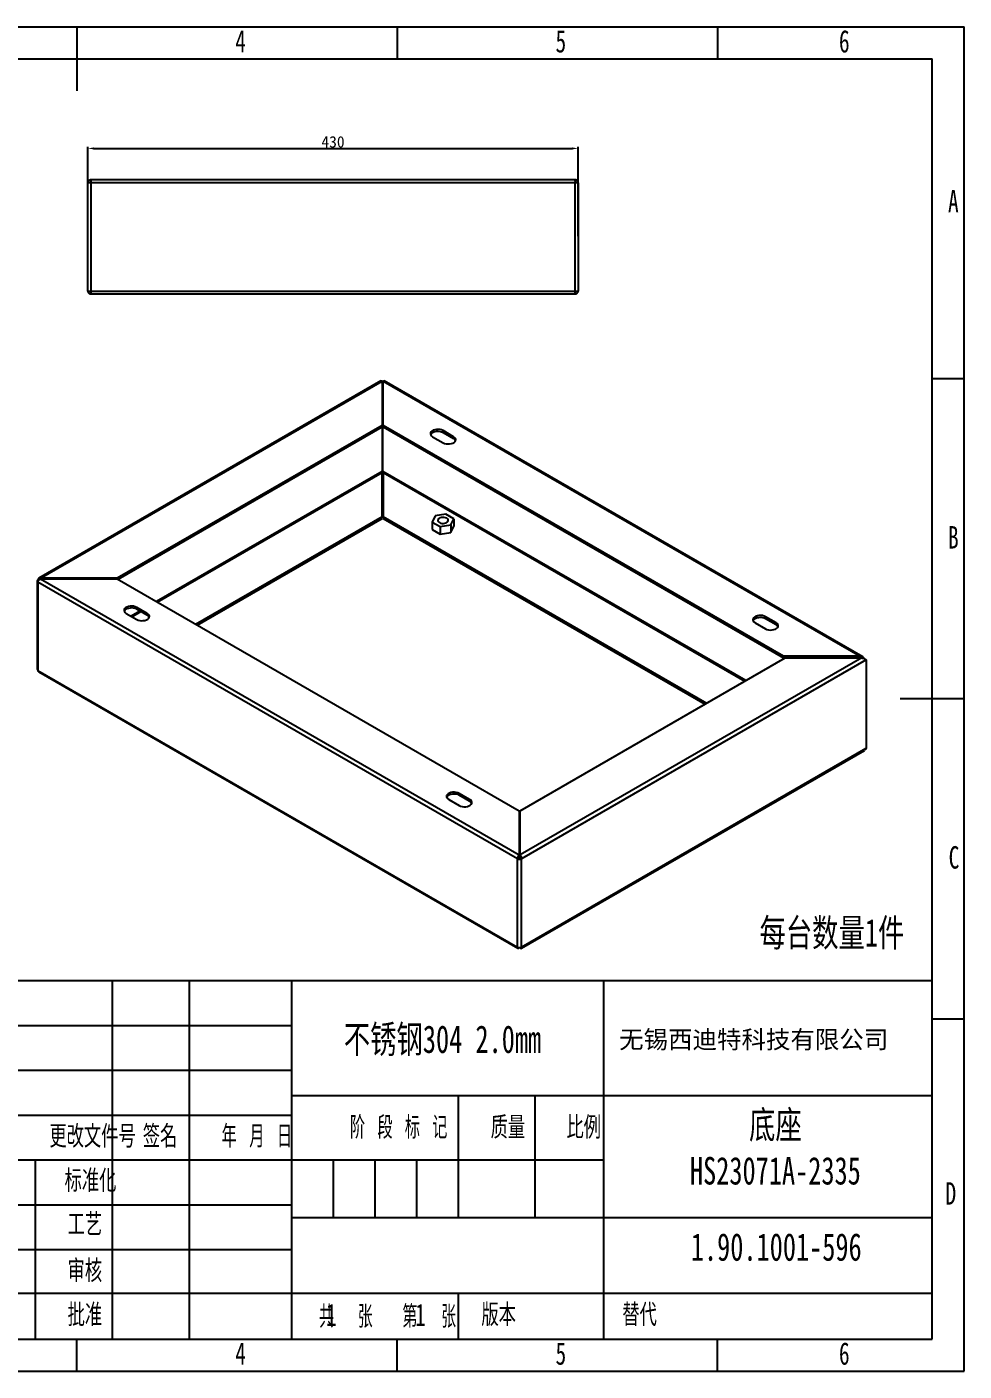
# Model space of a CAD drawing. Header units: millimetres. Extents: x -14348 to 6039, y -1826 to 2921.
# Drawn here: x 3991 to 4813, y -1826 to -646 of the extents above; entities that cross this region are included whole.
import ezdxf

# ---------------------------------------------------------------- set-up
doc = ezdxf.new("R2010")
doc.units = ezdxf.units.MM
doc.layers.add('图框', color=7, linetype='Continuous')
doc.layers.add('标注', color=3, linetype='Continuous')
doc.layers.add('文字层', color=3, linetype='Continuous', lineweight=25)
doc.styles.add('SLDTEXTSTYLE0', font='TXT', dxfattribs={"width": 0.7, "bigfont": 'bigfont'})
doc.styles.add('SLDTEXTSTYLE1', font='TXT', dxfattribs={"width": 0.6, "bigfont": 'bigfont'})
doc.styles.add('SLDTEXTSTYLE2', font='TXT', dxfattribs={"width": 0.614286, "bigfont": 'bigfont'})
doc.styles.add('SLDTEXTSTYLE3', font='TXT', dxfattribs={"width": 0.62, "bigfont": 'bigfont'})
doc.styles.add('SLDTEXTSTYLE5', font='TXT', dxfattribs={"width": 0.7})
doc.dimstyles.new('ISO-25', dxfattribs={"dimtxt": 10, "dimasz": 5, "dimexe": 1.25, "dimexo": 0.625, "dimtad": 1, "dimdsep": 46, "dimtxsty": 'Standard', "dimcen": 2.5, "dimadec": 0, "dimazin": 0, "dimtfac": 1, "dimtmove": 0, "dimatfit": 3, "dimfxl": 1, "dimarcsym": 0})

# ---------------------------------------------------------------- blocks, each defined once
blk = doc.blocks.new('*D119')
at = {"layer": 'Defpoints', "color": 0, "transparency": 16777216}
for p in [(4474, -753), (4044, -830.6), (4474, -830.6)]:
    blk.add_point(p, dxfattribs=at)
at = {"layer": '标注', "color": 0, "lineweight": -2, "transparency": 16777216}
for p, q in [((4044, -830), (4044, -751.7)), ((4049, -753), (4469, -753)), ((4474, -830), (4474, -751.7))]:
    blk.add_line(p, q, dxfattribs=at)
at = {"layer": '标注', "color": 0, "transparency": 16777216}
for points in [[(4049, -752.1), (4049, -753.8), (4044, -753)], [(4469, -752.1), (4469, -753.8), (4474, -753)]]:
    blk.add_solid(points, dxfattribs=at)
at = {"layer": '标注', "color": 0, "transparency": 16777216, "insert": (4259, -747.3), "char_height": 10, "attachment_point": 5}
blk.add_mtext('430', dxfattribs=at)

msp = doc.modelspace()

# ---------------------------------------------------------------- linework, layer by layer
at = {"color": 7, "linetype": 'Continuous', "lineweight": 25}
for p, q in [((4043.975, -878.117), (4043.975, -783.117)), ((4046.475, -783.117), (4043.975, -783.117)), ((4046.56, -782.653), (4046.262, -782.67)), ((4046.475, -780.617), (4046.475, -782.617)), ((4047.182, -780.617), (4046.475, -780.617)), ((4046.475, -783.117), (4046.475, -878.117)), ((4471.475, -783.117), (4046.475, -783.117)), ((4470.768, -780.617), (4047.182, -780.617)), ((4471.475, -780.617), (4470.768, -780.617)), ((4471.475, -780.617), (4471.475, -782.617)), ((4471.475, -878.117), (4471.475, -783.117)), ((4473.975, -783.117), (4471.475, -783.117)), ((4473.975, -783.117), (4473.975, -878.117)), ((4043.975, -878.117), (4046.475, -878.117)), ((4046.237, -878.548), (4046.557, -878.571)), ((4046.475, -878.117), (4471.475, -878.117)), ((4046.475, -880.617), (4046.475, -878.617)), ((4046.475, -880.617), (4047.182, -880.617)), ((4047.182, -880.617), (4470.768, -880.617)), ((4470.768, -880.617), (4471.475, -880.617)), ((4471.475, -878.117), (4473.975, -878.117)), ((4471.475, -880.617), (4471.475, -878.617)), ((4300.983, -957.002), (4000.963, -1130.2)), ((4002.463, -1130.18), (4301.983, -957.271)), ((4301.983, -957.271), (4301.983, -996.05)), ((4301.983, -958.904), (4302.129, -958.819)), ((4302.129, -958.819), (4302.129, -1036.391)), ((4302.837, -958.819), (4302.983, -958.904)), ((4302.837, -1036.391), (4302.837, -958.819)), ((4302.983, -957.271), (4721.227, -1198.717)), ((4302.983, -996.05), (4302.983, -957.271)), ((4723.609, -1199.248), (4303.983, -957.003)), ((4301.983, -996.05), (4069.638, -1130.18)), ((4301.983, -997.683), (4070.552, -1131.285)), ((4301.983, -997.683), (4301.983, -996.05)), ((4654.051, -1198.717), (4302.983, -996.05)), ((4302.983, -996.05), (4302.983, -997.683)), ((4654.051, -1200.351), (4302.983, -997.683)), ((4364.708, -1005.966), (4355.516, -1000.66)), ((4355.516, -1002.293), (4355.516, -1000.66)), ((4355.516, -1002.293), (4364.708, -1007.599)), ((4346.324, -1005.966), (4355.516, -1011.273)), ((4364.708, -1007.599), (4364.708, -1005.966)), ((4302.129, -1036.391), (4104.151, -1150.681)), ((4104.858, -1151.089), (4301.983, -1037.292)), ((4301.983, -1076.071), (4301.983, -1037.292)), ((4621.023, -1220.076), (4302.837, -1036.391)), ((4302.983, -1037.292), (4302.983, -1076.071)), ((4302.983, -1037.292), (4620.316, -1220.484)), ((4138.446, -1170.479), (4301.983, -1076.071)), ((4139.86, -1171.296), (4301.983, -1077.704)), ((4301.983, -1077.704), (4301.983, -1076.071)), ((4302.983, -1076.071), (4586.729, -1239.874)), ((4302.983, -1076.071), (4302.983, -1077.704)), ((4302.983, -1077.704), (4585.314, -1240.69)), ((4348.576, -1075.449), (4346.036, -1080.922)), ((4346.036, -1080.922), (4352.976, -1084.928)), ((4346.036, -1080.922), (4346.036, -1087.454)), ((4358.056, -1073.982), (4348.576, -1075.449)), ((4352.976, -1084.928), (4362.456, -1083.462)), ((4352.976, -1084.928), (4352.976, -1091.46)), ((4364.997, -1077.989), (4358.056, -1073.982)), ((4362.456, -1083.462), (4364.997, -1077.989)), ((4362.456, -1083.462), (4362.456, -1089.994)), ((4362.456, -1089.994), (4364.997, -1084.521)), ((4364.997, -1077.989), (4364.997, -1084.521)), ((4346.036, -1087.454), (4352.976, -1091.46)), ((4352.976, -1091.46), (4362.456, -1089.994)), ((3999.463, -1132.51), (3999.463, -1210.081)), ((4000.978, -1131.941), (4000.195, -1131.489)), ((4002.463, -1130.18), (4002.463, -1130.757)), ((4069.638, -1130.18), (4002.463, -1130.18)), ((4002.463, -1130.757), (4422.191, -1373.061)), ((4002.463, -1130.757), (4069.638, -1130.757)), ((4069.638, -1130.18), (4069.638, -1130.757)), ((4069.638, -1130.757), (4422.191, -1334.282)), ((4420.923, -1376.412), (4000.195, -1133.53)), ((4000.195, -1133.53), (4000.195, -1211.102)), ((4096.008, -1161.084), (4086.815, -1155.777)), ((4086.815, -1157.41), (4086.815, -1155.777)), ((4077.623, -1161.084), (4086.815, -1166.391)), ((4089.655, -1159.049), (4081.877, -1163.54)), ((4082.584, -1163.948), (4090.362, -1159.458)), ((4096.008, -1162.717), (4086.815, -1157.41)), ((4096.008, -1162.717), (4096.008, -1161.084)), ((4647.551, -1169.248), (4638.359, -1163.941)), ((4638.359, -1165.574), (4638.359, -1163.941)), ((4638.359, -1165.574), (4647.551, -1170.881)), ((4629.166, -1169.248), (4638.359, -1174.555)), ((4647.551, -1170.881), (4647.551, -1169.248)), ((4722.712, -1200.152), (4423.191, -1373.061)), ((4423.191, -1334.282), (4655.536, -1200.152)), ((4726.747, -1201.905), (4424.459, -1376.412)), ((4721.227, -1198.717), (4654.051, -1198.717)), ((4654.051, -1200.351), (4654.051, -1198.717)), ((4655.192, -1200.351), (4654.051, -1200.351)), ((4655.536, -1200.152), (4722.712, -1200.152)), ((4721.227, -1198.717), (4721.227, -1200.152)), ((4726.747, -1201.905), (4726.747, -1279.476)), ((4000.195, -1211.102), (4420.923, -1453.983)), ((4000.963, -1212.391), (4421.191, -1454.984)), ((4424.191, -1454.983), (4725.094, -1281.276)), ((4424.459, -1453.983), (4726.747, -1279.476)), ((4378.851, -1324.366), (4369.658, -1319.059)), ((4369.658, -1320.692), (4369.658, -1319.059)), ((4378.851, -1325.999), (4369.658, -1320.692)), ((4360.466, -1324.366), (4369.658, -1329.672)), ((4378.851, -1325.999), (4378.851, -1324.366)), ((4422.191, -1334.282), (4422.191, -1373.061)), ((4423.191, -1373.061), (4423.191, -1334.282)), ((4422.338, -1375.595), (4420.923, -1376.412)), ((4420.923, -1453.983), (4420.923, -1376.412)), ((4422.191, -1373.061), (4422.191, -1374.694)), ((4423.045, -1375.595), (4424.459, -1376.412)), ((4423.191, -1373.061), (4423.191, -1374.694)), ((4424.459, -1453.983), (4424.459, -1376.412)), ((4422.191, -1454.715), (4422.191, -1454.377)), ((4423.191, -1454.715), (4423.191, -1454.377))]:
    msp.add_line(p, q, dxfattribs=at)
at = {"color": 7, "linetype": 'Continuous', "lineweight": 25, "flags": 128}
for points in [[(4355.516, -1000.66), (4354.283, -1000.102), (4352.854, -999.731), (4351.312, -999.568), (4349.748, -999.622), (4348.252, -999.891), (4346.911, -1000.359), (4345.803, -1000.999), (4344.992, -1001.773), (4344.526, -1002.637), (4344.432, -1003.54), (4344.714, -1004.429), (4345.357, -1005.254), (4346.324, -1005.966)], [(4344.576, -1004.13), (4344.992, -1003.406), (4345.803, -1002.632), (4346.911, -1001.992), (4348.252, -1001.524), (4349.748, -1001.255), (4351.312, -1001.201), (4352.854, -1001.364), (4354.283, -1001.735), (4355.516, -1002.293)], [(4355.516, -1011.273), (4356.75, -1011.831), (4358.178, -1012.202), (4359.72, -1012.365), (4361.284, -1012.311), (4362.78, -1012.041), (4364.121, -1011.574), (4365.229, -1010.934), (4366.04, -1010.16), (4366.506, -1009.296), (4366.6, -1008.393), (4366.318, -1007.503), (4365.675, -1006.678), (4364.708, -1005.966)], [(4352.263, -1081.333), (4353.311, -1081.786), (4354.538, -1082.05), (4355.844, -1082.104), (4357.124, -1081.943), (4358.273, -1081.581), (4359.199, -1081.046), (4359.826, -1080.383), (4360.104, -1079.644), (4360.011, -1078.891), (4359.553, -1078.182), (4358.769, -1077.577), (4357.721, -1077.124), (4356.494, -1076.86), (4355.188, -1076.806), (4353.909, -1076.967), (4352.759, -1077.329), (4351.834, -1077.864), (4351.206, -1078.527), (4350.928, -1079.266), (4351.021, -1080.02), (4351.479, -1080.728), (4352.263, -1081.333)], [(4086.815, -1155.777), (4085.582, -1155.219), (4084.153, -1154.848), (4082.612, -1154.685), (4081.048, -1154.74), (4079.552, -1155.009), (4078.211, -1155.477), (4077.103, -1156.116), (4076.292, -1156.891), (4075.826, -1157.754), (4075.731, -1158.657), (4076.014, -1159.547), (4076.657, -1160.372), (4077.623, -1161.084)], [(4086.815, -1157.41), (4085.582, -1156.852), (4084.153, -1156.481), (4082.612, -1156.318), (4081.048, -1156.373), (4079.552, -1156.642), (4078.211, -1157.11), (4077.103, -1157.75), (4076.292, -1158.524), (4075.875, -1159.247)], [(4086.815, -1166.391), (4088.049, -1166.948), (4089.478, -1167.32), (4091.019, -1167.483), (4092.583, -1167.428), (4094.079, -1167.159), (4095.42, -1166.691), (4096.528, -1166.051), (4097.339, -1165.277), (4097.805, -1164.414), (4097.9, -1163.511), (4097.617, -1162.621), (4096.974, -1161.796), (4096.008, -1161.084)], [(4638.359, -1163.941), (4637.125, -1163.383), (4635.696, -1163.012), (4634.155, -1162.849), (4632.591, -1162.904), (4631.095, -1163.173), (4629.754, -1163.641), (4628.646, -1164.281), (4627.835, -1165.055), (4627.369, -1165.918), (4627.274, -1166.821), (4627.557, -1167.711), (4628.2, -1168.536), (4629.166, -1169.248)], [(4627.418, -1167.411), (4627.835, -1166.688), (4628.646, -1165.914), (4629.754, -1165.274), (4631.095, -1164.806), (4632.591, -1164.537), (4634.155, -1164.482), (4635.696, -1164.645), (4637.125, -1165.017), (4638.359, -1165.574)], [(4638.359, -1174.555), (4639.592, -1175.113), (4641.021, -1175.484), (4642.562, -1175.647), (4644.127, -1175.592), (4645.623, -1175.323), (4646.964, -1174.855), (4648.072, -1174.215), (4648.882, -1173.441), (4649.348, -1172.578), (4649.443, -1171.675), (4649.161, -1170.785), (4648.518, -1169.96), (4647.551, -1169.248)], [(4369.658, -1319.059), (4368.425, -1318.501), (4366.996, -1318.13), (4365.454, -1317.967), (4363.89, -1318.021), (4362.394, -1318.29), (4361.053, -1318.758), (4359.945, -1319.398), (4359.135, -1320.172), (4358.668, -1321.036), (4358.574, -1321.939), (4358.856, -1322.829), (4359.499, -1323.653), (4360.466, -1324.366)], [(4369.658, -1320.692), (4368.425, -1320.134), (4366.996, -1319.763), (4365.454, -1319.6), (4363.89, -1319.654), (4362.394, -1319.924), (4361.053, -1320.391), (4359.945, -1321.031), (4359.135, -1321.805), (4358.718, -1322.529)], [(4369.658, -1329.672), (4370.892, -1330.23), (4372.321, -1330.601), (4373.862, -1330.764), (4375.426, -1330.71), (4376.922, -1330.441), (4378.263, -1329.973), (4379.371, -1329.333), (4380.182, -1328.559), (4380.648, -1327.695), (4380.743, -1326.792), (4380.46, -1325.903), (4379.817, -1325.078), (4378.851, -1324.366)]]:
    msp.add_lwpolyline(points, dxfattribs=at)
at = {"color": 7, "linetype": 'Continuous', "lineweight": 25}
for centre, radius, start, end in [((4302.483, -961.863), 4.283, 83.296064, 96.703936), ((4302.483, -959.501), 0.769, 62.609672, 117.390328), ((4363.07, -1010.909), 3.693, 23.502354, 63.661522), ((4302.483, -1037.073), 0.769, 62.609672, 117.390328), ((4000.582, -1132.51), 1.092, 110.783421, 249.216579), ((4094.369, -1166.026), 3.693, 23.502354, 63.661522), ((4645.913, -1174.19), 3.693, 23.502354, 63.661522), ((4000.714, -1209.957), 1.257, 185.694799, 245.625342), ((4377.212, -1329.308), 3.693, 23.502354, 63.661522), ((4422.691, -1373), 3.843, 242.609672, 297.390328), ((4422.691, -1374.913), 0.769, 242.609672, 297.390328), ((4422.691, -1450.571), 3.843, 242.609672, 297.390328)]:
    msp.add_arc(centre, radius, start, end, dxfattribs=at)
for points, knots in [([(4046.475, -780.617), (4046.31, -780.617), (4046.147, -780.633), (4045.828, -780.697), (4045.67, -780.745), (4045.367, -780.87), (4045.223, -780.947), (4044.952, -781.128), (4044.823, -781.233), (4044.592, -781.464), (4044.489, -781.59), (4044.306, -781.862), (4044.228, -782.008), (4044.041, -782.459), (4043.975, -782.787), (4043.975, -783.117)], [0, 0, 0, 0, 0.125, 0.125, 0.25, 0.25, 0.375, 0.375, 0.5, 0.5, 0.625, 0.625, 0.75, 0.75, 1, 1, 1, 1]), ([(4046.475, -782.617), (4046.344, -782.617), (4046.214, -782.671), (4046.029, -782.856), (4045.975, -782.986), (4045.975, -783.117)], [0, 0, 0, 0, 0.5, 0.5, 1, 1, 1, 1]), ([(4046.475, -783.117), (4046.505, -782.952), (4046.534, -782.79), (4046.592, -782.47), (4046.622, -782.312), (4046.681, -782.009), (4046.71, -781.865), (4046.769, -781.594), (4046.799, -781.465), (4046.858, -781.235), (4046.887, -781.131), (4046.946, -780.949), (4046.976, -780.871), (4047.063, -780.683), (4047.123, -780.617), (4047.182, -780.617)], [0, 0, 0, 0, 0.125, 0.125, 0.25, 0.25, 0.375, 0.375, 0.5, 0.5, 0.625, 0.625, 0.75, 0.75, 1, 1, 1, 1]), ([(4470.768, -780.617), (4470.798, -780.617), (4470.827, -780.633), (4470.885, -780.697), (4470.915, -780.745), (4470.974, -780.87), (4471.003, -780.947), (4471.062, -781.128), (4471.092, -781.233), (4471.151, -781.464), (4471.18, -781.59), (4471.239, -781.862), (4471.268, -782.008), (4471.356, -782.459), (4471.415, -782.787), (4471.475, -783.117)], [0, 0, 0, 0, 0.125, 0.125, 0.25, 0.25, 0.375, 0.375, 0.5, 0.5, 0.625, 0.625, 0.75, 0.75, 1, 1, 1, 1]), ([(4473.975, -783.117), (4473.975, -782.952), (4473.959, -782.79), (4473.895, -782.47), (4473.847, -782.312), (4473.722, -782.009), (4473.645, -781.865), (4473.464, -781.594), (4473.359, -781.465), (4473.128, -781.235), (4473.002, -781.131), (4472.73, -780.949), (4472.584, -780.871), (4472.133, -780.683), (4471.805, -780.617), (4471.475, -780.617)], [0, 0, 0, 0, 0.125, 0.125, 0.25, 0.25, 0.375, 0.375, 0.5, 0.5, 0.625, 0.625, 0.75, 0.75, 1, 1, 1, 1]), ([(4471.975, -783.117), (4471.975, -782.986), (4471.921, -782.856), (4471.736, -782.671), (4471.606, -782.617), (4471.475, -782.617)], [0, 0, 0, 0, 0.5, 0.5, 1, 1, 1, 1]), ([(4043.975, -878.117), (4043.975, -878.282), (4043.991, -878.444), (4044.055, -878.764), (4044.102, -878.922), (4044.228, -879.225), (4044.305, -879.369), (4044.486, -879.64), (4044.591, -879.769), (4044.822, -880), (4044.948, -880.103), (4045.22, -880.285), (4045.366, -880.364), (4045.817, -880.551), (4046.145, -880.617), (4046.475, -880.617)], [0, 0, 0, 0, 0.125, 0.125, 0.25, 0.25, 0.375, 0.375, 0.5, 0.5, 0.625, 0.625, 0.75, 0.75, 1, 1, 1, 1]), ([(4045.975, -878.117), (4045.975, -878.248), (4046.029, -878.378), (4046.214, -878.563), (4046.344, -878.617), (4046.475, -878.617)], [0, 0, 0, 0, 0.5, 0.5, 1, 1, 1, 1]), ([(4047.182, -880.617), (4047.152, -880.617), (4047.123, -880.601), (4047.064, -880.537), (4047.035, -880.49), (4046.976, -880.364), (4046.947, -880.287), (4046.888, -880.106), (4046.858, -880.001), (4046.799, -879.77), (4046.77, -879.644), (4046.711, -879.372), (4046.681, -879.226), (4046.593, -878.775), (4046.534, -878.447), (4046.475, -878.117)], [0, 0, 0, 0, 0.125, 0.125, 0.25, 0.25, 0.375, 0.375, 0.5, 0.5, 0.625, 0.625, 0.75, 0.75, 1, 1, 1, 1]), ([(4471.475, -878.117), (4471.445, -878.282), (4471.416, -878.444), (4471.357, -878.764), (4471.328, -878.922), (4471.269, -879.225), (4471.239, -879.369), (4471.181, -879.64), (4471.151, -879.769), (4471.092, -880), (4471.063, -880.103), (4471.004, -880.285), (4470.974, -880.364), (4470.886, -880.551), (4470.827, -880.617), (4470.768, -880.617)], [0, 0, 0, 0, 0.125, 0.125, 0.25, 0.25, 0.375, 0.375, 0.5, 0.5, 0.625, 0.625, 0.75, 0.75, 1, 1, 1, 1]), ([(4471.475, -880.617), (4471.64, -880.617), (4471.802, -880.601), (4472.122, -880.537), (4472.28, -880.49), (4472.583, -880.364), (4472.727, -880.287), (4472.998, -880.106), (4473.127, -880.001), (4473.357, -879.77), (4473.461, -879.644), (4473.643, -879.372), (4473.721, -879.226), (4473.909, -878.775), (4473.975, -878.447), (4473.975, -878.117)], [0, 0, 0, 0, 0.125, 0.125, 0.25, 0.25, 0.375, 0.375, 0.5, 0.5, 0.625, 0.625, 0.75, 0.75, 1, 1, 1, 1]), ([(4471.475, -878.617), (4471.606, -878.617), (4471.736, -878.563), (4471.921, -878.378), (4471.975, -878.248), (4471.975, -878.117)], [0, 0, 0, 0, 0.5, 0.5, 1, 1, 1, 1]), ([(4300.997, -957.029), (4301.074, -956.988), (4301.26, -956.888), (4301.627, -957.006), (4301.887, -957.199), (4301.983, -957.271)], [0, 0, 0, 0, 0.30948999, 0.74553004, 1, 1, 1, 1]), ([(4302.983, -957.271), (4303.146, -957.16), (4303.473, -956.938), (4303.824, -956.891), (4303.941, -957.003), (4303.967, -957.028)], [0, 0, 0, 0, 0.43673116, 0.87346232, 1, 1, 1, 1]), ([(4301.983, -1037.292), (4301.974, -1037.19), (4301.965, -1037.045), (4302.001, -1036.722), (4302.046, -1036.546), (4302.129, -1036.391)], [0, 0, 0, 0, 0.5, 0.5, 1, 1, 1, 1]), ([(4302.837, -1036.391), (4302.92, -1036.546), (4302.965, -1036.722), (4303.001, -1037.045), (4302.992, -1037.19), (4302.983, -1037.292)], [0, 0, 0, 0, 0.5, 0.5, 1, 1, 1, 1]), ([(4002.463, -1130.18), (4002.325, -1130.125), (4002.189, -1130.084), (4001.922, -1130.029), (4001.789, -1130.016), (4001.533, -1130.018), (4001.411, -1130.034), (4001.178, -1130.095), (4001.066, -1130.141), (4000.861, -1130.259), (4000.767, -1130.332), (4000.596, -1130.504), (4000.52, -1130.603), (4000.326, -1130.931), (4000.237, -1131.196), (4000.195, -1131.489)], [0, 0, 0, 0, 0.125, 0.125, 0.25, 0.25, 0.375, 0.375, 0.5, 0.5, 0.625, 0.625, 0.75, 0.75, 1, 1, 1, 1]), ([(4000.195, -1133.53), (4000.216, -1133.408), (4000.248, -1133.281), (4000.334, -1133.018), (4000.389, -1132.881), (4000.52, -1132.607), (4000.595, -1132.47), (4000.764, -1132.198), (4000.86, -1132.062), (4001.064, -1131.804), (4001.174, -1131.68), (4001.408, -1131.444), (4001.533, -1131.333), (4001.914, -1131.032), (4002.187, -1130.868), (4002.463, -1130.757)], [0, 0, 0, 0, 0.125, 0.125, 0.25, 0.25, 0.375, 0.375, 0.5, 0.5, 0.625, 0.625, 0.75, 0.75, 1, 1, 1, 1]), ([(4725.262, -1201.047), (4725.072, -1200.668), (4724.84, -1200.324), (4724.423, -1199.865), (4724.273, -1199.723), (4723.957, -1199.467), (4723.79, -1199.352), (4723.438, -1199.148), (4723.251, -1199.059), (4722.871, -1198.913), (4722.675, -1198.855), (4722.274, -1198.767), (4722.067, -1198.737), (4721.649, -1198.706), (4721.439, -1198.705), (4721.227, -1198.717)], [0, 0, 0, 0, 0.25, 0.25, 0.375, 0.375, 0.5, 0.5, 0.625, 0.625, 0.75, 0.75, 0.875, 0.875, 1, 1, 1, 1]), ([(4722.712, -1200.152), (4723.136, -1200.177), (4723.549, -1200.253), (4724.155, -1200.428), (4724.353, -1200.497), (4724.733, -1200.647), (4724.916, -1200.728), (4725.269, -1200.902), (4725.439, -1200.995), (4725.756, -1201.182), (4725.904, -1201.277), (4726.181, -1201.465), (4726.31, -1201.559), (4726.546, -1201.739), (4726.652, -1201.825), (4726.747, -1201.905)], [0, 0, 0, 0, 0.25, 0.25, 0.375, 0.375, 0.5, 0.5, 0.625, 0.625, 0.75, 0.75, 0.875, 0.875, 1, 1, 1, 1]), ([(4000.979, -1212.365), (4000.853, -1212.29), (4000.549, -1212.107), (4000.301, -1211.633), (4000.223, -1211.245), (4000.195, -1211.102)], [0, 0, 0, 0, 0.30963304, 0.74558275, 1, 1, 1, 1]), ([(4726.747, -1279.476), (4726.51, -1279.884), (4726.082, -1280.619), (4725.384, -1281.052), (4725.073, -1281.245)], [0, 0, 0, 0, 0.55466858, 1, 1, 1, 1]), ([(4422.191, -1373.061), (4422.095, -1373.141), (4422.001, -1373.232), (4421.817, -1373.438), (4421.726, -1373.554), (4421.554, -1373.804), (4421.473, -1373.938), (4421.322, -1374.22), (4421.252, -1374.371), (4421.131, -1374.678), (4421.078, -1374.834), (4420.991, -1375.155), (4420.957, -1375.319), (4420.886, -1375.799), (4420.881, -1376.118), (4420.923, -1376.412)], [0, 0, 0, 0, 0.125, 0.125, 0.25, 0.25, 0.375, 0.375, 0.5, 0.5, 0.625, 0.625, 0.75, 0.75, 1, 1, 1, 1]), ([(4422.191, -1374.694), (4422.182, -1374.796), (4422.173, -1374.941), (4422.209, -1375.264), (4422.254, -1375.44), (4422.338, -1375.595)], [0, 0, 0, 0, 0.5, 0.5, 1, 1, 1, 1]), ([(4423.045, -1375.595), (4423.128, -1375.44), (4423.173, -1375.264), (4423.209, -1374.941), (4423.2, -1374.796), (4423.191, -1374.694)], [0, 0, 0, 0, 0.5, 0.5, 1, 1, 1, 1]), ([(4424.459, -1376.412), (4424.48, -1376.265), (4424.489, -1376.114), (4424.486, -1375.803), (4424.473, -1375.642), (4424.426, -1375.32), (4424.392, -1375.159), (4424.306, -1374.84), (4424.252, -1374.679), (4424.131, -1374.373), (4424.062, -1374.225), (4423.912, -1373.941), (4423.829, -1373.805), (4423.573, -1373.432), (4423.383, -1373.22), (4423.191, -1373.061)], [0, 0, 0, 0, 0.125, 0.125, 0.25, 0.25, 0.375, 0.375, 0.5, 0.5, 0.625, 0.625, 0.75, 0.75, 1, 1, 1, 1]), ([(4420.923, -1453.983), (4420.902, -1454.106), (4420.893, -1454.22), (4420.897, -1454.431), (4420.909, -1454.529), (4420.956, -1454.701), (4420.99, -1454.775), (4421.077, -1454.898), (4421.13, -1454.948), (4421.252, -1455.018), (4421.32, -1455.04), (4421.471, -1455.053), (4421.553, -1455.045), (4421.81, -1454.978), (4422, -1454.874), (4422.191, -1454.715)], [0, 0, 0, 0, 0.125, 0.125, 0.25, 0.25, 0.375, 0.375, 0.5, 0.5, 0.625, 0.625, 0.75, 0.75, 1, 1, 1, 1]), ([(4423.191, -1454.715), (4423.287, -1454.795), (4423.381, -1454.86), (4423.565, -1454.962), (4423.656, -1455), (4423.829, -1455.045), (4423.91, -1455.053), (4424.06, -1455.04), (4424.13, -1455.019), (4424.252, -1454.949), (4424.304, -1454.9), (4424.391, -1454.776), (4424.426, -1454.701), (4424.496, -1454.445), (4424.501, -1454.229), (4424.459, -1453.983)], [0, 0, 0, 0, 0.125, 0.125, 0.25, 0.25, 0.375, 0.375, 0.5, 0.5, 0.625, 0.625, 0.75, 0.75, 1, 1, 1, 1])]:
    msp.add_open_spline(points, degree=3, knots=knots, dxfattribs=at)
for points in [[(4302.129, -958.819), (4302.046, -958.76), (4302.001, -958.724), (4301.983, -958.735)], [(4302.983, -958.735), (4302.965, -958.724), (4302.92, -958.76), (4302.837, -958.819)]]:
    msp.add_open_spline(points, degree=3, dxfattribs=at)
at = {"layer": '图框'}
for p, q in [((3143.978, -646.308), (4812.517, -646.308)), ((4315.326, -646.308), (4315.326, -674.398)), ((4596.225, -646.308), (4596.225, -674.398)), ((4812.517, -1826.084), (4812.517, -646.308)), ((4812.517, -955.297), (4784.427, -955.297)), ((4812.517, -1517.095), (4784.427, -1517.095)), ((3773.191, -1522.713), (4222.63, -1522.713)), ((3773.191, -1562.039), (4222.63, -1562.039)), ((4259.146, -1640.69), (4259.146, -1691.252)), ((4295.663, -1640.69), (4295.663, -1691.252)), ((4332.18, -1640.69), (4332.18, -1691.252)), ((4315.326, -1826.084), (4315.326, -1797.994)), ((4596.225, -1826.084), (4596.225, -1797.994)), ((3143.978, -1826.084), (4812.517, -1826.084))]:
    msp.add_line(p, q, dxfattribs=at)
at = {"layer": '图框', "lineweight": 25}
for p, q in [((4034.427, -646.308), (4034.427, -702.488)), ((4812.517, -1236.196), (4756.337, -1236.196)), ((3773.191, -1483.387), (4784.427, -1483.387)), ((4065.326, -1483.387), (4065.326, -1797.994)), ((4132.742, -1483.387), (4132.742, -1797.994)), ((4222.451, -1483.094), (4222.656, -1797.994)), ((4496.18, -1483.387), (4496.18, -1797.994)), ((4222.517, -1584.218), (4784.314, -1584.218)), ((4368.697, -1584.122), (4368.697, -1690.864)), ((4436.113, -1584.511), (4436.113, -1691.252)), ((3773.191, -1601.365), (4222.63, -1601.365)), ((3773.191, -1640.69), (4222.63, -1640.69)), ((3997.91, -1640.69), (3997.91, -1797.994)), ((4222.715, -1640.69), (4496.18, -1640.69)), ((3773.191, -1680.016), (4222.63, -1680.016)), ((4222.63, -1691.252), (4784.427, -1691.252)), ((3773.191, -1719.342), (4222.63, -1719.342)), ((3773.191, -1757.735), (4222.63, -1757.735)), ((4222.63, -1757.735), (4784.428, -1757.735)), ((4368.697, -1757.735), (4368.697, -1797.994)), ((3284.427, -1797.994), (4784.427, -1797.994)), ((4034.427, -1826.084), (4034.427, -1797.994))]:
    msp.add_line(p, q, dxfattribs=at)
at = {"layer": '图框', "linetype": 'Continuous', "lineweight": 25}
for p in [(3284.427, -674.398), (4784.427, -1797.994)]:
    msp.add_line(p, (4784.427, -674.398), dxfattribs=at)

# ---------------------------------------------------------------- texts
at = {"layer": '图框'}
for s, insert, char_height, attachment_point, style in [('4', (4177.935, -649.083), 19.663, 2, 'SLDTEXTSTYLE5'), ('5', (4458.834, -649.083), 19.663, 2, 'SLDTEXTSTYLE5'), ('6', (4707.443, -649.083), 19.663, 2, 'SLDTEXTSTYLE5'), ('A', (4803.081, -789.533), 19.663, 2, 'SLDTEXTSTYLE5'), ('B', (4803.081, -1084.477), 19.663, 2, 'SLDTEXTSTYLE5'), ('C', (4803.682, -1365.375), 19.663, 2, 'SLDTEXTSTYLE5'), ('{\\fSimSun|b0|i0|c134|p2;不锈钢304 2.0mm}', (4355.012, -1522.622), 24.21281, 2, 'SLDTEXTSTYLE0'), ('阶 段 标 记', (4316.582, -1602.458), 19.6629, 2, 'SLDTEXTSTYLE2'), ('质量', (4412.36, -1602.458), 19.6629, 2, 'SLDTEXTSTYLE0'), ('比例', (4478.918, -1602.458), 19.6629, 2, 'SLDTEXTSTYLE0'), ('更改文件号', (4048.117, -1610.257), 19.6629, 2, 'SLDTEXTSTYLE0'), ('签名', (4107.329, -1610.257), 19.6629, 2, 'SLDTEXTSTYLE0'), ('年 月 日', (4192.23, -1610.257), 19.6629, 2, 'SLDTEXTSTYLE3'), ('标准化', (4046.299, -1649.164), 19.6629, 2, 'SLDTEXTSTYLE0'), ('D', (4800.886, -1660.319), 19.663, 2, 'SLDTEXTSTYLE5'), ('工艺', (4041.37, -1687.642), 19.6629, 2, 'SLDTEXTSTYLE0'), ('审核', (4041.37, -1728.335), 19.6629, 2, 'SLDTEXTSTYLE0'), ('批准', (4041.383, -1766.966), 19.6629, 2, 'SLDTEXTSTYLE0'), ('共  张', (4270.277, -1768.433), 19.6629, 2, 'SLDTEXTSTYLE1'), ('1', (4252.925, -1766.918), 19.663, 1, 'SLDTEXTSTYLE5'), ('第  张', (4343.465, -1768.433), 19.6629, 2, 'SLDTEXTSTYLE1'), ('1', (4331.029, -1766.918), 19.663, 1, 'SLDTEXTSTYLE5'), ('版本', (4404.309, -1766.918), 19.6629, 2, 'SLDTEXTSTYLE0'), ('替代', (4512.745, -1766.918), 19.6629, 1, 'SLDTEXTSTYLE0'), ('4', (4177.935, -1800.769), 19.663, 2, 'SLDTEXTSTYLE5'), ('5', (4458.834, -1800.769), 19.663, 2, 'SLDTEXTSTYLE5'), ('6', (4707.443, -1800.769), 19.663, 2, 'SLDTEXTSTYLE5')]:
    msp.add_mtext(s, dxfattribs=dict(at, insert=insert, char_height=char_height, attachment_point=attachment_point, style=style))
at = {"layer": '图框', "char_height": 24.21281, "width": 156.3282, "attachment_point": 2, "style": 'SLDTEXTSTYLE0'}
for s, insert in [('{\\fSimSun|b0|i0|c134|p2;每台数量1件}', (4696.595, -1429.219)), ('{\\fSimSun|b0|i0|c134|p2;底座\\PHS23071A-2335}', (4646.998, -1597.748)), ('{\\fSimSun|b0|i0|c134|p2;1.90.1001-596}', (4647.771, -1704.998))]:
    msp.add_mtext(s, dxfattribs=dict(at, insert=insert))
at = {"layer": '文字层', "insert": (4509.974, -1527.138), "char_height": 15.73034, "attachment_point": 1}
msp.add_mtext_dynamic_manual_height_columns('{\\fSimSun|b0|i0|c134|p2;无锡西迪特科技有限公司}', width=630.36108, gutter_width=17.5, heights=[0], dxfattribs=at)

# ---------------------------------------------------------------- dimensions: what is measured, and where the dimension line sits
at = {"layer": '标注'}
dim = msp.add_linear_dim(base=(4473.975, -752.971), p1=(4043.975, -830.617), p2=(4473.975, -830.617), dimstyle='ISO-25', dxfattribs=at)
dim.commit()
dim.dimension.update_dxf_attribs({"geometry": '*D119', "text_midpoint": (4258.975, -747.346)})

doc.saveas('drawing.dxf')
